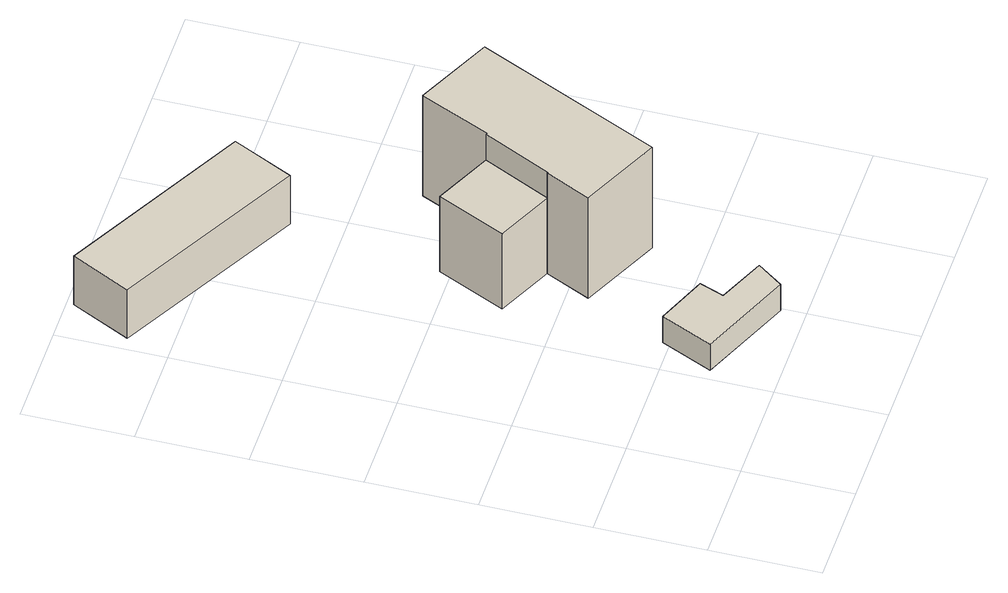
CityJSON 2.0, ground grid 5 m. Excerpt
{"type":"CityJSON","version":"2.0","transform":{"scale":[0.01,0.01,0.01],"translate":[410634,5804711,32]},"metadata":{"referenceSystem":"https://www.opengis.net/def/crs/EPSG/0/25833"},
"CityObjects":{
"building1":{"type":"Building","attributes":{"Gemeindeschluessel":"11000009","BezugspunktDach":"2200","function":"31001_2000","measuredHeight":1.5,"storeysAboveGround":1},"address":[{"country":"Germany","locality":"Berlin","thoroughfareNumber":"52 (2)","thoroughfareName":"Am Zwiebusch"}],"geometry":[{"type":"Solid","lod":"1","boundaries":[[[[0,1,2,3,4,5]],[[6,7,8,9,10,11]],[[6,11,5,4]],[[7,6,4,3]],[[8,7,3,2]],[[9,8,2,1]],[[10,9,1,0]],[[11,10,0,5]]]]}]},
"building2":{"type":"Building","attributes":{"Gemeindeschluessel":"11000009","BezugspunktDach":"2200","function":"31001_2000","measuredHeight":2.79,"storeysAboveGround":1},"address":[{"country":"Germany","locality":"Berlin","thoroughfareNumber":"52 (1)","thoroughfareName":"Am Zwiebusch"}],"geometry":[{"type":"Solid","lod":"1","boundaries":[[[[12,13,14,15]],[[16,17,18,19]],[[16,19,15,14]],[[17,16,14,13]],[[18,17,13,12]],[[19,18,12,15]]]]}]},
"building3":{"type":"Building","attributes":{"Gemeindeschluessel":"11000009","function":"31001_1010"},"address":[{"country":"Germany","locality":"Berlin","thoroughfareNumber":"52","thoroughfareName":"Am Zwiebusch"}],"children":["building3-1","building3-2"]},
"building3-1":{"type":"BuildingPart","attributes":{"BezugspunktDach":"2200","measuredHeight":7.26,"storeysAboveGround":1},"parents":["building3"],"geometry":[{"type":"MultiSurface","lod":"1","boundaries":[[[20,21,22,23,24,25,26,27]],[[28,29,30,31,32,33,34,35]],[[28,35,27,26]],[[29,28,26,25]],[[30,36,37,25,24]],[[31,30,24,23]],[[32,31,23,22]],[[33,32,22,21]],[[34,33,21,20]],[[35,34,20,27]],[[29,37,36,30]]]}]},
"building3-2":{"type":"BuildingPart","attributes":{"BezugspunktDach":"2200","measuredHeight":4.33,"storeysAboveGround":1},"parents":["building3"],"geometry":[{"type":"Solid","lod":"1","boundaries":[[[[38,37,36,39,40]],[[41,30,29,28,42]],[[41,42,40,39]],[[30,41,39,36]],[[28,29,37,38]],[[42,28,38,40]],[[36,37,29,30]]]]}]}
},
"vertices":[
[903,88,322],[991,206,322],[771,300,322],[815,413,322],[579,508,322],[471,271,322],[579,508,172],[815,413,172],[771,300,172],[991,206,172],[903,88,172],[471,271,172],
[927,2234,366],[1064,2512,366],[204,2969,366],[69,2696,366],[204,2969,86],[1064,2512,86],[927,2234,86],[69,2696,86],
[1141,716,733],[1534,1561,733],[1179,1727,733],[1029,1404,733],[1023,1407,733],[871,1094,733],[868,1096,733],[771,888,733],[868,1096,153],[871,1094,153],[1023,1407,153],[1029,1404,153],[1179,1727,153],[1534,1561,153],[1141,716,153],[771,888,153],[1023,1407,586],[871,1094,586],
[868,1096,586],[754,1532,586],[607,1217,586],[754,1532,153],[607,1217,153]
]}
